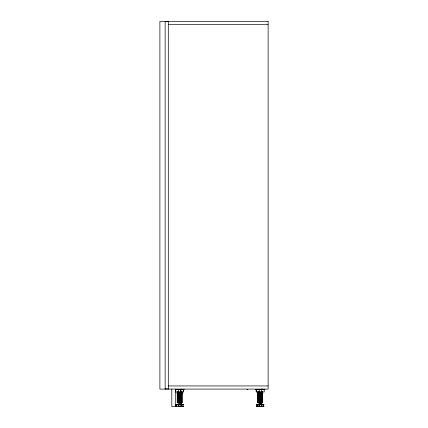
<?xml version="1.0" encoding="UTF-8"?>
<svg xmlns="http://www.w3.org/2000/svg" width="428" height="428" viewBox="0 0 428 428"><rect width="100%" height="100%" fill="white"/><g stroke="black" fill="none" stroke-linecap="round" stroke-linejoin="round"><path stroke-width="0.64" d="M175.673 389.427L175.673 391.941L183.692 391.941L183.692 389.427M176.074 406.6L176.074 404.588M178.021 393.348L178.021 391.941M178.733 402.748L178.695 389.427M179.68 393.348L179.68 402.748L180.851 404.423L181.279 402.748L181.295 391.941M179.68 391.941L179.648 402.748M180.632 391.941L180.6 402.748L180.632 391.336M181.039 406.6L181.039 404.588M181.435 391.941L181.435 402.748M256.217 389.427L256.217 391.941L264.231 391.941L264.188 389.427M262.701 391.941L262.701 402.748L257.747 402.748L257.747 393.348M257.747 391.941L257.747 402.748M257.934 393.011L257.934 402.748L257.907 391.941M258.475 391.941L258.475 402.748M260.224 402.748L260.224 393.348M261.139 393.348L261.139 393.011M261.353 391.941L261.374 389.427M261.84 391.941L261.818 404.423M262.375 391.941L262.375 402.748M181.279 404.423L181.333 402.748M264.29 389.427L264.333 389.089M261.048 404.423L261.652 402.748M183.912 389.427L184.061 389.089M261.818 402.748L260.224 404.423L260.224 391.941M165.149 21.577L168.3 21.577M168.3 24.551L268.105 24.551M168.3 385.938L268.105 385.938M165.149 388.918L168.3 388.918M175.303 389.427L184.061 389.427M247.09 389.443L247.791 389.443M255.848 389.427L264.6 389.427M177.042 393.011L182.323 393.011M257.586 393.011L262.862 393.011M177.096 393.348L182.323 393.348M257.64 393.348L257.934 393.348M262.439 393.348L262.739 393.348M257.586 393.348L262.862 393.348M175.935 404.423L183.548 404.423M256.474 404.423L264.092 404.423M178.15 404.588L176.02 404.588L176.02 406.6M179.792 404.588L178.353 404.588L178.353 406.6M180.439 404.588L183.291 404.588M258.694 404.588L256.559 404.588L256.559 406.6M260.331 404.588L258.892 404.588L258.892 406.6M260.984 404.588L263.83 404.588M175.935 406.6L183.548 406.6M256.474 406.6L264.092 406.6M261.358 389.089L264.017 389.427M180.814 389.089L181.873 389.427M259.507 403.583L258.796 402.748L259.796 404.423L259.058 402.748M179.482 389.089L179.728 389.427M256.158 389.427L256.072 389.089L256.078 389.427M263.669 404.588L263.669 406.6M263.391 404.588L263.391 406.6M262.514 391.941L262.514 402.748M262.07 404.588L262.07 406.6M261.973 391.941L261.973 402.748M261.578 404.588L261.578 406.6M261.471 404.588L261.471 406.6M261.171 391.941L261.139 402.748M259.903 404.588L259.903 406.6M259.603 404.588L259.603 406.6M259.368 391.941L259.368 402.748M259.277 391.941L259.277 402.748M259.213 389.427L259.234 391.941M259.191 404.588L259.191 406.6M258.566 391.941L258.566 402.748M258.095 391.941L258.095 402.748M257.431 404.588L257.431 406.6M257.051 404.588L257.051 406.6M256.26 389.427L256.26 391.941M183.649 389.427L183.649 391.941M183.131 404.588L183.131 406.6M182.852 404.588L182.852 406.6M182.162 391.941L182.162 402.748L177.203 402.748L177.203 391.941M181.97 391.941L181.97 402.748M181.836 391.941L181.836 393.348M181.526 404.588L181.526 406.6M180.932 404.588L180.932 406.6M179.68 403.304L179.68 404.423M179.065 404.588L179.065 406.6M178.824 391.941L178.824 402.748M178.647 404.588L178.647 406.6M178.251 402.748L178.251 404.423M177.93 391.941L177.93 402.748M177.369 391.941L177.395 402.748M176.887 404.588L176.887 406.6M176.507 404.588L176.507 406.6M175.715 389.427L175.715 391.941M175.303 389.089L175.303 406.6L171.805 406.6L171.805 389.089M168.3 21.4L168.3 389.089M165.149 21.4L165.149 389.089M180.809 389.427L180.809 391.941L180.83 389.427M268.105 21.4L159.895 21.4L159.895 389.089L268.105 389.089L268.105 21.4"/></g></svg>
